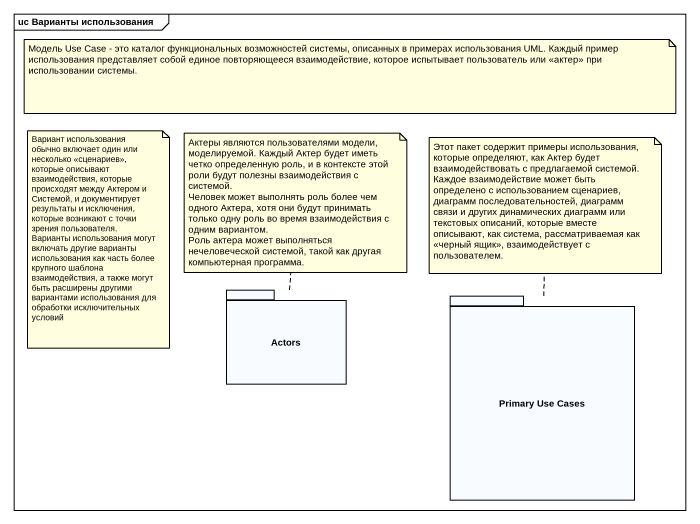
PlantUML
@startuml
mainframe uc Варианты использования
package Actors {
}
package "Primary Use Cases" as Primary_Use_Cases {
}
note as N1
  Модель Use Case - это каталог функциональных возможностей системы, описанных в примерах использования UML. Каждый пример использования представляет собой единое повторяющееся взаимодействие, которое испытывает пользователь или <<актер>> при использовании системы.
end note
note as N2
  Вариант использования обычно включает один или несколько <<сценариев>>, которые описывают взаимодействия, которые происходят между Актером и Системой, и документирует результаты и исключения, которые возникают с точки зрения пользователя.
  Варианты использования могут включать другие варианты использования как часть более крупного шаблона взаимодействия, а также могут быть расширены другими вариантами использования для обработки исключительных условий
end note
note top of Actors
  Актеры являются пользователями модели, моделируемой. Каждый Актер будет иметь четко определенную роль, и в контексте этой роли будут полезны взаимодействия с системой.
  Человек может выполнять роль более чем одного Актера, хотя они будут принимать только одну роль во время взаимодействия с одним вариантом.
  Роль актера может выполняться нечеловеческой системой, такой как другая компьютерная программа.
end note
note top of Primary_Use_Cases
  Этот пакет содержит примеры использования, которые определяют, как Актер будет взаимодействовать с предлагаемой системой.
  Каждое взаимодействие может быть определено с использованием сценариев, диаграмм последовательностей, диаграмм связи и других динамических диаграмм или текстовых описаний, которые вместе описывают, как система, рассматриваемая как <<черный ящик>>, взаимодействует с пользователем.
end note
@enduml
